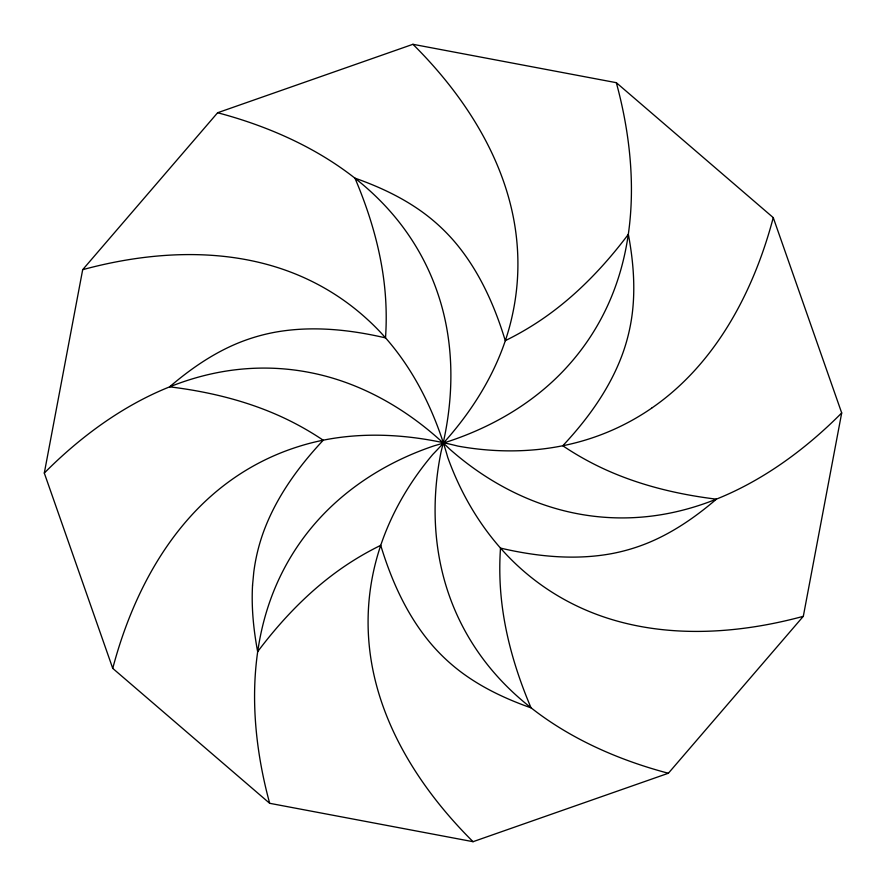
<?xml version="1.0" encoding="UTF-8"?>
<svg xmlns="http://www.w3.org/2000/svg" width="886" height="886" viewBox="0 0 886 886"><rect width="100%" height="100%" fill="white"/><g stroke="black" fill="none" stroke-linecap="round" stroke-linejoin="round"><path stroke-width="1.33" d="M44.3 473.058L82.686 269.676L217.624 112.743L412.942 44.3L616.324 82.686L773.256 217.624L841.7 412.942L803.314 616.313L668.376 773.245L473.058 841.689L269.676 803.303L112.743 668.376L44.3 473.058C98.457 418.491 168.451 374.28 246.784 368.709A238.068 238.068 0 0 1 310.687 372.696C363.515 383.095 411.337 411.757 449.634 449.047C485.196 480.566 528.51 503.968 575.313 513.293A238.068 238.068 0 0 0 639.216 517.302C717.549 511.709 787.543 467.509 841.7 412.942M112.743 668.376C132.224 594.661 170.245 521.92 234.391 477.809A238.334 238.334 0 0 1 298.05 446.71C349.748 430.142 405.744 432.8 457.863 446.09C500.944 453.92 546.042 452.48 587.95 439.279A238.334 238.334 0 0 0 651.609 408.191M773.256 217.613C753.776 291.339 715.755 364.068 651.609 408.18M82.686 269.676C156.268 249.697 238.268 246.253 308.55 279.754A238.334 238.334 0 0 1 367.313 319.325C407.505 355.818 433.199 405.633 447.751 457.409C462.514 498.641 486.314 536.982 518.687 566.675A238.334 238.334 0 0 0 577.45 606.257C647.732 639.725 729.721 636.314 803.314 616.324M217.624 112.743C291.948 132.368 365.231 170.865 409.232 235.931A238.068 238.068 0 0 1 437.728 293.266C455.127 344.211 454.23 399.963 441.084 451.771C431.571 498.331 432.955 547.548 448.272 592.734A238.068 238.068 0 0 0 476.757 650.069C520.769 715.124 594.052 753.632 668.376 773.256M412.942 44.3C467.044 98.036 511.023 167.332 517.147 244.935A238.345 238.345 0 0 1 512.263 315.615C500.756 368.676 470.455 415.833 432.889 454.319C404.57 487.721 383.261 527.491 373.748 570.385A238.345 238.345 0 0 0 368.842 641.065C374.988 718.668 418.945 787.964 473.058 841.7M616.324 82.686C636.491 156.866 639.792 239.585 605.448 310.222A238.079 238.079 0 0 1 570.03 363.57C534.623 404.105 485.882 431.205 434.45 445.724C389.364 460.764 347.434 486.569 315.97 522.43A238.068 238.068 0 0 0 280.552 575.778C246.219 646.415 249.498 729.134 269.676 803.314M252.554 585.114C251.281 607.408 253.562 629.758 257.649 651.675C284.151 616.468 315.516 584.35 352.993 560.794A293.2 293.2 0 0 1 380.725 545.344C391.534 580.961 407.139 615.77 431.449 644.299A187.588 187.588 0 0 0 460.277 671.477C481.563 687.58 505.961 699.021 531.046 707.859C513.802 667.302 501.675 624.076 500.014 579.854A293.166 293.166 0 0 1 500.501 548.102C536.75 556.552 574.693 560.439 611.562 553.661A187.588 187.588 0 0 0 649.504 542.276C674.091 531.888 696.208 516.483 716.397 499.172C672.651 493.834 629.16 482.726 590.021 462.049A293.211 293.211 0 0 1 562.776 445.758C588.204 418.58 610.554 387.669 623.113 352.351A187.588 187.588 0 0 0 632.227 313.799C635.528 287.308 633.246 260.462 628.351 234.314C601.849 269.532 570.484 301.65 533.007 325.195A293.177 293.177 0 0 1 505.275 340.656C494.466 305.028 478.861 270.23 454.562 241.69A187.588 187.588 0 0 0 425.723 214.523C404.437 198.42 380.039 186.968 354.954 178.141C372.198 218.698 384.336 261.913 385.986 306.146A293.177 293.177 0 0 1 385.51 337.887C349.25 329.448 311.307 325.55 274.438 332.339A187.588 187.588 0 0 0 236.496 343.724C211.909 354.101 189.792 369.517 169.603 386.828C213.349 392.166 256.84 403.263 295.979 423.94A293.188 293.188 0 0 1 323.224 440.231C297.785 467.409 275.446 498.32 262.887 533.638A187.588 187.588 0 0 0 253.773 572.201L252.554 585.114"/></g></svg>
